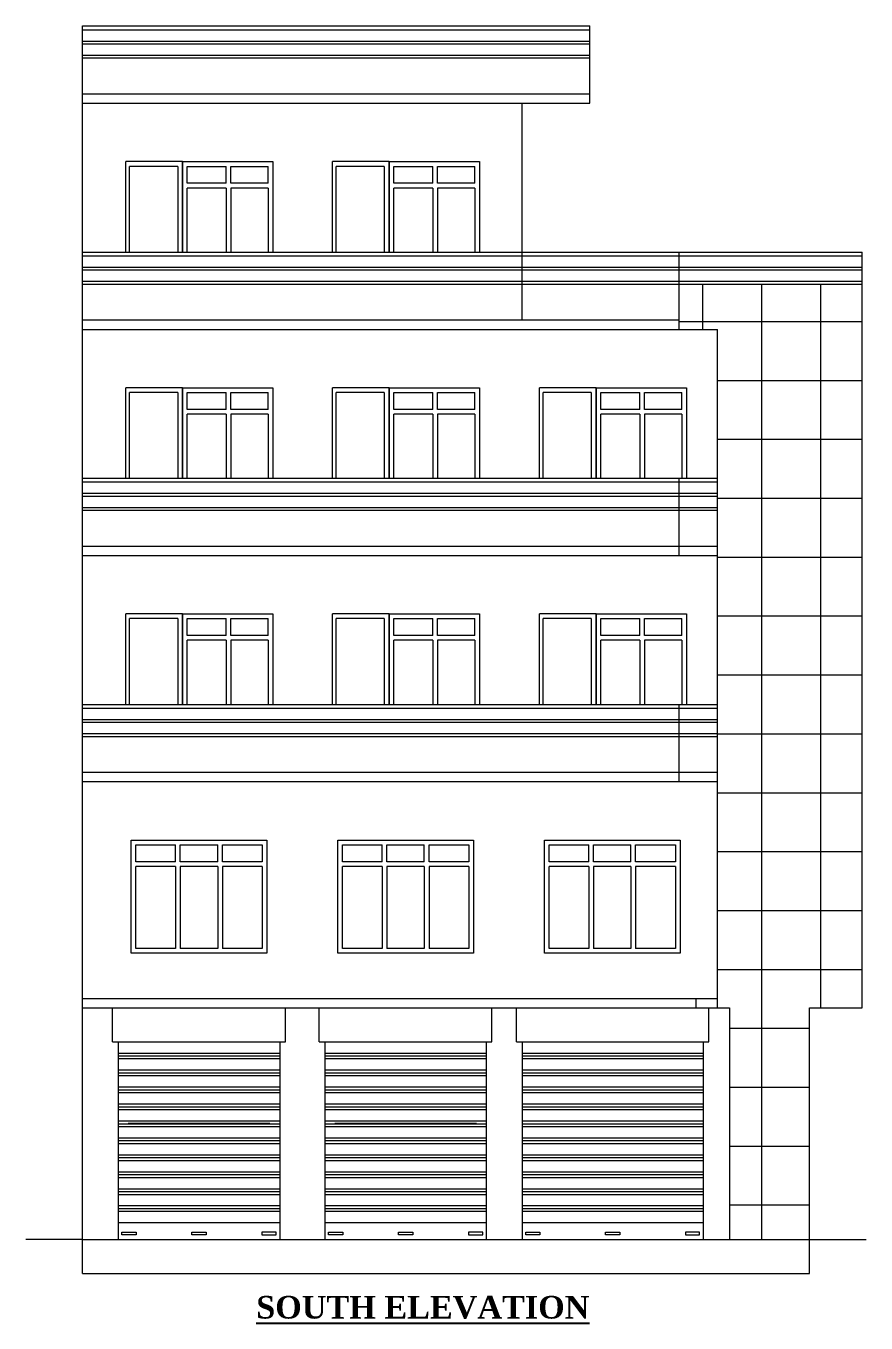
# Model space of a CAD drawing. Header units: inches. Extents: x 4069 to 291496, y -47643 to 12535.
# Drawn here: x 29953 to 30399, y 750 to 1438 of the extents above; entities that cross this region are included whole.
import ezdxf

# ---------------------------------------------------------------- set-up
doc = ezdxf.new("R2010")
doc.units = ezdxf.units.IN
doc.header["$LTSCALE"] = 5
doc.header["$MEASUREMENT"] = 0
doc.layers.add('A-WALL', color=7, linetype='Continuous', lineweight=9)
doc.layers.add('DOOR', color=62, linetype='Continuous', lineweight=0)
doc.layers.add('TEXT', color=6, linetype='Continuous')
doc.styles.add('ordinary', font='times.ttf')

msp = doc.modelspace()

# ---------------------------------------------------------------- hatches: boundary and pattern name
at = {"layer": 'A-WALL', "ltscale": 5}
h = msp.add_hatch(dxfattribs=at)
h.set_pattern_fill('ANSI37', color=256, scale=250, angle=45)
h.paths.add_polyline_path([(30396.93486, 1162.12647), (30396.93486, 1282.12647), (30396.93486, 1301.12647), (30299.82442, 1301.12647), (30299.82442, 1277.12647), (30320.2232, 1277.12647), (30320.2232, 1157.12647), (30320.2232, 1042.12647), (30320.2232, 1037.12647), (30320.2232, 922.12647), (30320.2232, 917.12647), (30326.59782, 917.12647), (30326.59782, 794.12647), (30369.05144, 794.12647), (30369.05144, 917.12647), (30396.93486, 917.12647), (30396.93486, 1042.12647)])

# ---------------------------------------------------------------- linework, layer by layer
for p, q in [((29983.35559, 1438.12647), (30252.59782, 1438.12647)), ((29983.35559, 776.12647), (29983.35559, 1438.12647)), ((29983.35559, 1436.12647), (30252.59782, 1436.12647)), ((30252.59782, 1402.12647), (30252.59782, 1438.12647)), ((29983.35559, 1430.12647), (30252.59782, 1430.12647)), ((29983.35559, 1428.62647), (30252.59782, 1428.62647)), ((29983.35559, 1422.62647), (30252.59782, 1422.62647)), ((29983.35559, 1421.12647), (30252.59782, 1421.12647)), ((29983.35559, 1402.12647), (30252.59782, 1402.12647)), ((30252.59782, 1397.12647), (30252.59782, 1402.12647)), ((29983.35559, 1397.12647), (30252.59782, 1397.12647)), ((30216.59782, 1282.12647), (30216.59782, 1397.12647)), ((30059.52225, 1354.62647), (30059.52225, 1363.62647)), ((30062.02225, 1354.62647), (30062.02225, 1363.62647)), ((30081.85559, 1354.62647), (30081.85559, 1363.62647)), ((30169.14337, 1354.62647), (30169.14337, 1363.62647)), ((30171.64337, 1354.62647), (30171.64337, 1363.62647)), ((30191.4767, 1354.62647), (30191.4767, 1363.62647)), ((30059.52225, 1354.62647), (30038.85559, 1354.62647)), ((30059.52225, 1352.12647), (30038.85559, 1352.12647)), ((30059.52225, 1352.12647), (30059.52225, 1318.12647)), ((30081.85559, 1354.62647), (30062.02225, 1354.62647)), ((30081.85559, 1352.12647), (30062.02225, 1352.12647)), ((30062.02225, 1352.12647), (30062.02225, 1318.12647)), ((30081.85559, 1352.12647), (30081.85559, 1318.12647)), ((30169.14337, 1354.62647), (30148.4767, 1354.62647)), ((30169.14337, 1352.12647), (30148.4767, 1352.12647)), ((30169.14337, 1352.12647), (30169.14337, 1318.12647)), ((30191.4767, 1354.62647), (30171.64337, 1354.62647)), ((30191.4767, 1352.12647), (30171.64337, 1352.12647)), ((30171.64337, 1352.12647), (30171.64337, 1318.12647)), ((30191.4767, 1352.12647), (30191.4767, 1318.12647)), ((29983.35559, 1318.12647), (30396.93486, 1318.12647)), ((29983.35559, 1316.12647), (30396.93486, 1316.12647)), ((30299.82442, 1277.12647), (30299.82442, 1318.12647)), ((30396.93486, 1277.12647), (30396.93486, 1318.12647)), ((29983.35559, 1310.12647), (30396.93486, 1310.12647)), ((29983.35559, 1308.62647), (30396.93486, 1308.62647)), ((29983.35559, 1302.62647), (30396.93486, 1302.62647)), ((29983.35559, 1301.12647), (30396.93486, 1301.12647)), ((29983.35559, 1282.12647), (30299.82442, 1282.12647)), ((30396.93486, 1157.12647), (30396.93486, 1282.12647)), ((29983.35559, 1277.12647), (30320.2232, 1277.12647)), ((30320.2232, 1157.12647), (30320.2232, 1277.12647)), ((30059.52225, 1234.62647), (30059.52225, 1243.62647)), ((30062.02225, 1234.62647), (30062.02225, 1243.62647)), ((30081.85559, 1234.62647), (30081.85559, 1243.62647)), ((30169.14337, 1234.62647), (30169.14337, 1243.62647)), ((30171.64337, 1234.62647), (30171.64337, 1243.62647)), ((30191.4767, 1234.62647), (30191.4767, 1243.62647)), ((30278.95393, 1234.62647), (30278.95393, 1243.62647)), ((30281.45393, 1234.62647), (30281.45393, 1243.62647)), ((30301.28726, 1234.62647), (30301.28726, 1243.62647)), ((30059.52225, 1234.62647), (30038.85559, 1234.62647)), ((30059.52225, 1232.12647), (30038.85559, 1232.12647)), ((30059.52225, 1232.12647), (30059.52225, 1198.12647)), ((30081.85559, 1234.62647), (30062.02225, 1234.62647)), ((30081.85559, 1232.12647), (30062.02225, 1232.12647)), ((30062.02225, 1232.12647), (30062.02225, 1198.12647)), ((30081.85559, 1232.12647), (30081.85559, 1198.12647)), ((30169.14337, 1234.62647), (30148.4767, 1234.62647)), ((30169.14337, 1232.12647), (30148.4767, 1232.12647)), ((30169.14337, 1232.12647), (30169.14337, 1198.12647)), ((30191.4767, 1234.62647), (30171.64337, 1234.62647)), ((30191.4767, 1232.12647), (30171.64337, 1232.12647)), ((30171.64337, 1232.12647), (30171.64337, 1198.12647)), ((30191.4767, 1232.12647), (30191.4767, 1198.12647)), ((30278.95393, 1234.62647), (30258.28726, 1234.62647)), ((30278.95393, 1232.12647), (30258.28726, 1232.12647)), ((30278.95393, 1232.12647), (30278.95393, 1198.12647)), ((30301.28726, 1234.62647), (30281.45393, 1234.62647)), ((30301.28726, 1232.12647), (30281.45393, 1232.12647)), ((30281.45393, 1232.12647), (30281.45393, 1198.12647)), ((30301.28726, 1232.12647), (30301.28726, 1198.12647)), ((29983.35559, 1198.12647), (30320.2232, 1198.12647)), ((30299.82442, 1157.12647), (30299.82442, 1198.12647)), ((29983.35559, 1196.12647), (30320.2232, 1196.12647)), ((29983.35559, 1190.12647), (30320.2232, 1190.12647)), ((29983.35559, 1188.62647), (30320.2232, 1188.62647)), ((29983.35559, 1182.62647), (30320.2232, 1182.62647)), ((29983.35559, 1181.12647), (30320.2232, 1181.12647)), ((29983.35559, 1162.12647), (30320.2232, 1162.12647)), ((29983.35559, 1157.12647), (30320.2232, 1157.12647)), ((30320.2232, 1042.12647), (30320.2232, 1157.12647)), ((30396.93486, 1037.12647), (30396.93486, 1162.12647)), ((30059.52225, 1114.62647), (30059.52225, 1123.62647)), ((30062.02225, 1114.62647), (30062.02225, 1123.62647)), ((30081.85559, 1114.62647), (30081.85559, 1123.62647)), ((30169.14337, 1114.62647), (30169.14337, 1123.62647)), ((30171.64337, 1114.62647), (30171.64337, 1123.62647)), ((30191.4767, 1114.62647), (30191.4767, 1123.62647)), ((30278.95393, 1114.62647), (30278.95393, 1123.62647)), ((30281.45393, 1114.62647), (30281.45393, 1123.62647)), ((30301.28726, 1114.62647), (30301.28726, 1123.62647)), ((30059.52225, 1114.62647), (30038.85559, 1114.62647)), ((30059.52225, 1112.12647), (30038.85559, 1112.12647)), ((30059.52225, 1112.12647), (30059.52225, 1078.12647)), ((30081.85559, 1114.62647), (30062.02225, 1114.62647)), ((30081.85559, 1112.12647), (30062.02225, 1112.12647)), ((30062.02225, 1112.12647), (30062.02225, 1078.12647)), ((30081.85559, 1112.12647), (30081.85559, 1078.12647)), ((30169.14337, 1114.62647), (30148.4767, 1114.62647)), ((30169.14337, 1112.12647), (30148.4767, 1112.12647)), ((30169.14337, 1112.12647), (30169.14337, 1078.12647)), ((30191.4767, 1114.62647), (30171.64337, 1114.62647)), ((30191.4767, 1112.12647), (30171.64337, 1112.12647)), ((30171.64337, 1112.12647), (30171.64337, 1078.12647)), ((30191.4767, 1112.12647), (30191.4767, 1078.12647)), ((30278.95393, 1114.62647), (30258.28726, 1114.62647)), ((30278.95393, 1112.12647), (30258.28726, 1112.12647)), ((30278.95393, 1112.12647), (30278.95393, 1078.12647)), ((30301.28726, 1114.62647), (30281.45393, 1114.62647)), ((30301.28726, 1112.12647), (30281.45393, 1112.12647)), ((30281.45393, 1112.12647), (30281.45393, 1078.12647)), ((30301.28726, 1112.12647), (30301.28726, 1078.12647)), ((29983.35559, 1078.12647), (30320.2232, 1078.12647)), ((29983.35559, 1076.12647), (30320.2232, 1076.12647)), ((30299.82442, 1037.12647), (30299.82442, 1078.12647)), ((29983.35559, 1070.12647), (30320.2232, 1070.12647)), ((29983.35559, 1068.62647), (30320.2232, 1068.62647)), ((29983.35559, 1062.62647), (30320.2232, 1062.62647)), ((29983.35559, 1061.12647), (30320.2232, 1061.12647)), ((29983.35559, 1042.12647), (30320.2232, 1042.12647)), ((30320.2232, 1037.12647), (30320.2232, 1042.12647)), ((30396.93486, 917.12647), (30396.93486, 1042.12647)), ((29983.35559, 1037.12647), (30320.2232, 1037.12647)), ((30320.2232, 922.12647), (30320.2232, 1037.12647)), ((30032.74948, 994.62647), (30032.74948, 1003.62647)), ((30035.24948, 994.62647), (30035.24948, 1003.62647)), ((30055.08281, 994.62647), (30055.08281, 1003.62647)), ((30057.58281, 994.62647), (30057.58281, 1003.62647)), ((30142.37059, 994.62647), (30142.37059, 1003.62647)), ((30144.87059, 994.62647), (30144.87059, 1003.62647)), ((30164.70393, 994.62647), (30164.70393, 1003.62647)), ((30167.20393, 994.62647), (30167.20393, 1003.62647)), ((30251.99171, 994.62647), (30251.99171, 1003.62647)), ((30254.49171, 994.62647), (30254.49171, 1003.62647)), ((30274.32504, 994.62647), (30274.32504, 1003.62647)), ((30276.82504, 994.62647), (30276.82504, 1003.62647)), ((30032.74948, 994.62647), (30011.66615, 994.62647)), ((30032.74948, 992.12647), (30011.66615, 992.12647)), ((30032.74948, 992.12647), (30032.74948, 948.62647)), ((30055.08281, 994.62647), (30035.24948, 994.62647)), ((30055.08281, 992.12647), (30035.24948, 992.12647)), ((30035.24948, 992.12647), (30035.24948, 948.62647)), ((30055.08281, 992.12647), (30055.08281, 948.62647)), ((30078.66615, 994.62647), (30057.58281, 994.62647)), ((30078.66615, 992.12647), (30057.58281, 992.12647)), ((30057.58281, 992.12647), (30057.58281, 948.62647)), ((30142.37059, 994.62647), (30121.28726, 994.62647)), ((30142.37059, 992.12647), (30121.28726, 992.12647)), ((30142.37059, 992.12647), (30142.37059, 948.62647)), ((30164.70393, 994.62647), (30144.87059, 994.62647)), ((30164.70393, 992.12647), (30144.87059, 992.12647)), ((30144.87059, 992.12647), (30144.87059, 948.62647)), ((30164.70393, 992.12647), (30164.70393, 948.62647)), ((30188.28726, 994.62647), (30167.20393, 994.62647)), ((30188.28726, 992.12647), (30167.20393, 992.12647)), ((30167.20393, 992.12647), (30167.20393, 948.62647)), ((30251.99171, 994.62647), (30230.90837, 994.62647)), ((30251.99171, 992.12647), (30230.90837, 992.12647)), ((30251.99171, 992.12647), (30251.99171, 948.62647)), ((30274.32504, 994.62647), (30254.49171, 994.62647)), ((30274.32504, 992.12647), (30254.49171, 992.12647)), ((30254.49171, 992.12647), (30254.49171, 948.62647)), ((30274.32504, 992.12647), (30274.32504, 948.62647)), ((30297.90837, 994.62647), (30276.82504, 994.62647)), ((30297.90837, 992.12647), (30276.82504, 992.12647)), ((30276.82504, 992.12647), (30276.82504, 948.62647)), ((29983.35559, 922.12647), (30320.2232, 922.12647)), ((29983.35559, 917.12647), (30326.59782, 917.12647)), ((30308.74889, 922.12647), (30308.74889, 917.12647)), ((30320.2232, 917.12647), (30320.2232, 922.12647)), ((30326.59782, 917.12647), (30326.59782, 794.12647)), ((30369.05144, 794.12647), (30369.05144, 917.12647)), ((30369.05144, 917.12647), (30396.93486, 917.12647)), ((30007.54503, 855.88699), (30082.78726, 855.88699)), ((30117.16615, 855.88699), (30192.40837, 855.88699)), ((29983.35559, 794.12647), (29953.35559, 794.12647)), ((29983.35559, 794.12647), (30369.05144, 794.12647)), ((29983.35559, 776.12647), (29983.35559, 794.12647)), ((30369.05144, 794.12647), (30399.05144, 794.12647)), ((30369.05144, 776.12647), (30369.05144, 794.12647)), ((29983.35559, 776.12647), (30369.05144, 776.12647))]:
    msp.add_line(p, q, dxfattribs=at)
at = {"layer": 'A-WALL', "color": 1, "ltscale": 5}
for p, q in [((29999.35559, 899.12647), (29999.35559, 917.12647)), ((30090.9767, 899.12647), (30090.9767, 917.12647)), ((30108.9767, 899.12647), (30108.9767, 917.12647)), ((30200.59782, 899.12647), (30200.59782, 917.12647)), ((30213.59782, 899.12647), (30213.59782, 917.12647)), ((30315.59782, 899.12647), (30315.59782, 917.12647)), ((29999.35559, 899.12647), (30090.9767, 899.12647)), ((30002.35559, 899.12647), (30002.35559, 794.12647)), ((30087.9767, 899.12647), (30087.9767, 794.12647)), ((30108.9767, 899.12647), (30200.59782, 899.12647)), ((30111.9767, 899.12647), (30111.9767, 794.12647)), ((30197.59782, 899.12647), (30197.59782, 794.12647)), ((30213.59782, 899.12647), (30315.59782, 899.12647)), ((30216.59782, 899.12647), (30216.59782, 794.12647)), ((30312.59782, 899.12647), (30312.59782, 794.12647)), ((30002.35559, 893.12647), (30087.9767, 893.12647)), ((30002.35559, 891.62647), (30087.9767, 891.62647)), ((30002.35559, 890.12647), (30087.9767, 890.12647)), ((30111.9767, 893.12647), (30197.59782, 893.12647)), ((30111.9767, 891.62647), (30197.59782, 891.62647)), ((30111.9767, 890.12647), (30197.59782, 890.12647)), ((30216.59782, 893.12647), (30312.59782, 893.12647)), ((30216.59782, 891.62647), (30312.59782, 891.62647)), ((30216.59782, 890.12647), (30312.59782, 890.12647)), ((30002.35559, 884.12647), (30087.9767, 884.12647)), ((30002.35559, 882.62647), (30087.9767, 882.62647)), ((30002.35559, 881.12647), (30087.9767, 881.12647)), ((30111.9767, 884.12647), (30197.59782, 884.12647)), ((30111.9767, 882.62647), (30197.59782, 882.62647)), ((30111.9767, 881.12647), (30197.59782, 881.12647)), ((30216.59782, 884.12647), (30312.59782, 884.12647)), ((30216.59782, 882.62647), (30312.59782, 882.62647)), ((30216.59782, 881.12647), (30312.59782, 881.12647)), ((30002.35559, 875.12647), (30087.9767, 875.12647)), ((30111.9767, 875.12647), (30197.59782, 875.12647)), ((30216.59782, 875.12647), (30312.59782, 875.12647)), ((30002.35559, 873.62647), (30087.9767, 873.62647)), ((30002.35559, 872.12647), (30087.9767, 872.12647)), ((30111.9767, 873.62647), (30197.59782, 873.62647)), ((30111.9767, 872.12647), (30197.59782, 872.12647)), ((30216.59782, 873.62647), (30312.59782, 873.62647)), ((30216.59782, 872.12647), (30312.59782, 872.12647)), ((30002.35559, 866.12647), (30087.9767, 866.12647)), ((30002.35559, 864.62647), (30087.9767, 864.62647)), ((30002.35559, 863.12647), (30087.9767, 863.12647)), ((30111.9767, 866.12647), (30197.59782, 866.12647)), ((30111.9767, 864.62647), (30197.59782, 864.62647)), ((30111.9767, 863.12647), (30197.59782, 863.12647)), ((30216.59782, 866.12647), (30312.59782, 866.12647)), ((30216.59782, 864.62647), (30312.59782, 864.62647)), ((30216.59782, 863.12647), (30312.59782, 863.12647)), ((30002.35559, 857.12647), (30087.9767, 857.12647)), ((30002.35559, 855.62647), (30087.9767, 855.62647)), ((30002.35559, 854.12647), (30087.9767, 854.12647)), ((30111.9767, 857.12647), (30197.59782, 857.12647)), ((30111.9767, 855.62647), (30197.59782, 855.62647)), ((30111.9767, 854.12647), (30197.59782, 854.12647)), ((30216.59782, 857.12647), (30312.59782, 857.12647)), ((30216.59782, 855.62647), (30312.59782, 855.62647)), ((30216.59782, 854.12647), (30312.59782, 854.12647)), ((30002.35559, 848.12647), (30087.9767, 848.12647)), ((30002.35559, 846.62647), (30087.9767, 846.62647)), ((30111.9767, 848.12647), (30197.59782, 848.12647)), ((30111.9767, 846.62647), (30197.59782, 846.62647)), ((30216.59782, 848.12647), (30312.59782, 848.12647)), ((30216.59782, 846.62647), (30312.59782, 846.62647)), ((30002.35559, 845.12647), (30087.9767, 845.12647)), ((30111.9767, 845.12647), (30197.59782, 845.12647)), ((30216.59782, 845.12647), (30312.59782, 845.12647)), ((30002.35559, 839.12647), (30087.9767, 839.12647)), ((30002.35559, 837.62647), (30087.9767, 837.62647)), ((30002.35559, 836.12647), (30087.9767, 836.12647)), ((30111.9767, 839.12647), (30197.59782, 839.12647)), ((30111.9767, 837.62647), (30197.59782, 837.62647)), ((30111.9767, 836.12647), (30197.59782, 836.12647)), ((30216.59782, 839.12647), (30312.59782, 839.12647)), ((30216.59782, 837.62647), (30312.59782, 837.62647)), ((30216.59782, 836.12647), (30312.59782, 836.12647)), ((30002.35559, 830.12647), (30087.9767, 830.12647)), ((30002.35559, 828.62647), (30087.9767, 828.62647)), ((30002.35559, 827.12647), (30087.9767, 827.12647)), ((30111.9767, 830.12647), (30197.59782, 830.12647)), ((30111.9767, 828.62647), (30197.59782, 828.62647)), ((30111.9767, 827.12647), (30197.59782, 827.12647)), ((30216.59782, 830.12647), (30312.59782, 830.12647)), ((30216.59782, 828.62647), (30312.59782, 828.62647)), ((30216.59782, 827.12647), (30312.59782, 827.12647)), ((30002.35559, 821.12647), (30087.9767, 821.12647)), ((30002.35559, 819.62647), (30087.9767, 819.62647)), ((30111.9767, 821.12647), (30197.59782, 821.12647)), ((30111.9767, 819.62647), (30197.59782, 819.62647)), ((30216.59782, 821.12647), (30312.59782, 821.12647)), ((30216.59782, 819.62647), (30312.59782, 819.62647)), ((30002.35559, 818.12647), (30087.9767, 818.12647)), ((30111.9767, 818.12647), (30197.59782, 818.12647)), ((30216.59782, 818.12647), (30312.59782, 818.12647)), ((30002.35559, 812.12647), (30087.9767, 812.12647)), ((30002.35559, 810.62647), (30087.9767, 810.62647)), ((30002.35559, 809.12647), (30087.9767, 809.12647)), ((30111.9767, 812.12647), (30197.59782, 812.12647)), ((30111.9767, 810.62647), (30197.59782, 810.62647)), ((30111.9767, 809.12647), (30197.59782, 809.12647)), ((30216.59782, 812.12647), (30312.59782, 812.12647)), ((30216.59782, 810.62647), (30312.59782, 810.62647)), ((30216.59782, 809.12647), (30312.59782, 809.12647)), ((30002.35559, 803.12647), (30087.9767, 803.12647)), ((30111.9767, 803.12647), (30197.59782, 803.12647)), ((30216.59782, 803.12647), (30312.59782, 803.12647))]:
    msp.add_line(p, q, dxfattribs=at)
at = {"layer": 'A-WALL', "ltscale": 5}
for points, elevation in [([(30036.35559, 1318.12647), (30036.35559, 1366.12647), (30084.35559, 1366.12647), (30084.35559, 1318.12647)], -58.33808), ([(30038.85559, 1354.62647), (30038.85559, 1363.62647), (30059.52225, 1363.62647)], -58.33808), ([(30062.02225, 1363.62647), (30081.85559, 1363.62647)], -58.33808), ([(30145.9767, 1318.12647), (30145.9767, 1366.12647), (30193.9767, 1366.12647), (30193.9767, 1318.12647)], -58.33808), ([(30148.4767, 1354.62647), (30148.4767, 1363.62647), (30169.14337, 1363.62647)], -58.33808), ([(30171.64337, 1363.62647), (30191.4767, 1363.62647)], -58.33808), ([(30038.85559, 1318.12647), (30038.85559, 1352.12647)], -58.33808), ([(30148.4767, 1318.12647), (30148.4767, 1352.12647)], -58.33808), ([(30036.35559, 1198.12647), (30036.35559, 1246.12647), (30084.35559, 1246.12647), (30084.35559, 1198.12647)], -58.16904), ([(30145.9767, 1198.12647), (30145.9767, 1246.12647), (30193.9767, 1246.12647), (30193.9767, 1198.12647)], -58.16904), ([(30255.78726, 1198.12647), (30255.78726, 1246.12647), (30303.78726, 1246.12647), (30303.78726, 1198.12647)], -58.16904), ([(30038.85559, 1234.62647), (30038.85559, 1243.62647), (30059.52225, 1243.62647)], -58.16904), ([(30062.02225, 1243.62647), (30081.85559, 1243.62647)], -58.16904), ([(30148.4767, 1234.62647), (30148.4767, 1243.62647), (30169.14337, 1243.62647)], -58.16904), ([(30171.64337, 1243.62647), (30191.4767, 1243.62647)], -58.16904), ([(30258.28726, 1234.62647), (30258.28726, 1243.62647), (30278.95393, 1243.62647)], -58.16904), ([(30281.45393, 1243.62647), (30301.28726, 1243.62647)], -58.16904), ([(30038.85559, 1198.12647), (30038.85559, 1232.12647)], -58.16904), ([(30148.4767, 1198.12647), (30148.4767, 1232.12647)], -58.16904), ([(30258.28726, 1198.12647), (30258.28726, 1232.12647)], -58.16904), ([(30036.35559, 1078.12647), (30036.35559, 1126.12647), (30084.35559, 1126.12647), (30084.35559, 1078.12647)], -58.16904), ([(30038.85559, 1114.62647), (30038.85559, 1123.62647), (30059.52225, 1123.62647)], -58.16904), ([(30062.02225, 1123.62647), (30081.85559, 1123.62647)], -58.16904), ([(30145.9767, 1078.12647), (30145.9767, 1126.12647), (30193.9767, 1126.12647), (30193.9767, 1078.12647)], -58.16904), ([(30148.4767, 1114.62647), (30148.4767, 1123.62647), (30169.14337, 1123.62647)], -58.16904), ([(30171.64337, 1123.62647), (30191.4767, 1123.62647)], -58.16904), ([(30255.78726, 1078.12647), (30255.78726, 1126.12647), (30303.78726, 1126.12647), (30303.78726, 1078.12647)], -58.16904), ([(30258.28726, 1114.62647), (30258.28726, 1123.62647), (30278.95393, 1123.62647)], -58.16904), ([(30281.45393, 1123.62647), (30301.28726, 1123.62647)], -58.16904), ([(30038.85559, 1078.12647), (30038.85559, 1112.12647)], -58.16904), ([(30148.4767, 1078.12647), (30148.4767, 1112.12647)], -58.16904), ([(30258.28726, 1078.12647), (30258.28726, 1112.12647)], -58.16904), ([(30011.66615, 994.62647), (30011.66615, 1003.62647), (30032.74948, 1003.62647)], -58.16904), ([(30035.24948, 1003.62647), (30055.08281, 1003.62647)], -58.16904), ([(30057.58281, 1003.62647), (30078.66615, 1003.62647), (30078.66615, 994.62647)], -58.16904), ([(30121.28726, 994.62647), (30121.28726, 1003.62647), (30142.37059, 1003.62647)], -58.16904), ([(30144.87059, 1003.62647), (30164.70393, 1003.62647)], -58.16904), ([(30167.20393, 1003.62647), (30188.28726, 1003.62647), (30188.28726, 994.62647)], -58.16904), ([(30230.90837, 994.62647), (30230.90837, 1003.62647), (30251.99171, 1003.62647)], -58.16904), ([(30254.49171, 1003.62647), (30274.32504, 1003.62647)], -58.16904), ([(30276.82504, 1003.62647), (30297.90837, 1003.62647), (30297.90837, 994.62647)], -58.16904), ([(30032.74948, 948.62647), (30011.66615, 948.62647), (30011.66615, 992.12647)], -58.16904), ([(30078.66615, 992.12647), (30078.66615, 948.62647), (30057.58281, 948.62647)], -58.16904), ([(30142.37059, 948.62647), (30121.28726, 948.62647), (30121.28726, 992.12647)], -58.16904), ([(30188.28726, 992.12647), (30188.28726, 948.62647), (30167.20393, 948.62647)], -58.16904), ([(30251.99171, 948.62647), (30230.90837, 948.62647), (30230.90837, 992.12647)], -58.16904), ([(30297.90837, 992.12647), (30297.90837, 948.62647), (30276.82504, 948.62647)], -58.16904), ([(30055.08281, 948.62647), (30035.24948, 948.62647)], -58.16904), ([(30164.70393, 948.62647), (30144.87059, 948.62647)], -58.16904), ([(30274.32504, 948.62647), (30254.49171, 948.62647)], -58.16904)]:
    msp.add_lwpolyline(points, dxfattribs=dict(at, elevation=elevation))
at = {"layer": 'A-WALL', "ltscale": 5, "elevation": -58.16904}
for points in [[(30009.16615, 1006.12647), (30081.16615, 1006.12647), (30081.16615, 946.12647), (30009.16615, 946.12647)], [(30118.78726, 1006.12647), (30190.78726, 1006.12647), (30190.78726, 946.12647), (30118.78726, 946.12647)], [(30228.40837, 1006.12647), (30300.40837, 1006.12647), (30300.40837, 946.12647), (30228.40837, 946.12647)]]:
    msp.add_lwpolyline(points, close=True, dxfattribs=at)
at = {"layer": 'A-WALL', "color": 1, "ltscale": 5, "elevation": -58.16904}
for points in [[(30004.27484, 798.05106), (30011.76178, 798.05106), (30011.76178, 796.71899), (30004.27484, 796.71899)], [(30041.42268, 798.05106), (30048.90961, 798.05106), (30048.90961, 796.71899), (30041.42268, 796.71899)], [(30086.05745, 798.05106), (30078.57051, 798.05106), (30078.57051, 796.71899), (30086.05745, 796.71899)], [(30113.89596, 798.05106), (30121.38289, 798.05106), (30121.38289, 796.71899), (30113.89596, 796.71899)], [(30151.04379, 798.05106), (30158.53072, 798.05106), (30158.53072, 796.71899), (30151.04379, 796.71899)], [(30195.67856, 798.05106), (30188.19163, 798.05106), (30188.19163, 796.71899), (30195.67856, 796.71899)], [(30218.51707, 798.05106), (30226.004, 798.05106), (30226.004, 796.71899), (30218.51707, 796.71899)], [(30260.85435, 798.05106), (30268.34128, 798.05106), (30268.34128, 796.71899), (30260.85435, 796.71899)], [(30310.67856, 798.05106), (30303.19163, 798.05106), (30303.19163, 796.71899), (30310.67856, 796.71899)]]:
    msp.add_lwpolyline(points, close=True, dxfattribs=at)
at = {"layer": 'DOOR', "lineweight": 13}
for p, q in [((30006.35559, 1318.12647, -58.33808), (30006.35559, 1366.12647, -58.33808)), ((30036.35559, 1366.12647, -58.33808), (30006.35559, 1366.12647, -58.33808)), ((30008.35559, 1318.12647, -58.33808), (30008.35559, 1363.62647, -58.33808)), ((30033.85559, 1363.62647, -58.33808), (30008.35559, 1363.62647, -58.33808)), ((30033.85559, 1363.62647, -58.33808), (30033.85559, 1318.12647, -58.33808)), ((30036.35559, 1318.12647, -58.33808), (30036.35559, 1366.12647, -58.33808)), ((30036.35559, 1366.12647, -58.33808), (30036.35559, 1318.12647, -58.33808)), ((30115.9767, 1318.12647, -58.33808), (30115.9767, 1366.12647, -58.33808)), ((30145.9767, 1366.12647, -58.33808), (30115.9767, 1366.12647, -58.33808)), ((30117.9767, 1318.12647, -58.33808), (30117.9767, 1363.62647, -58.33808)), ((30143.4767, 1363.62647, -58.33808), (30117.9767, 1363.62647, -58.33808)), ((30143.4767, 1363.62647, -58.33808), (30143.4767, 1318.12647, -58.33808)), ((30145.9767, 1318.12647, -58.33808), (30145.9767, 1366.12647, -58.33808)), ((30145.9767, 1366.12647, -58.33808), (30145.9767, 1318.12647, -58.33808)), ((30006.35559, 1198.12647, -58.16904), (30006.35559, 1246.12647, -58.16904)), ((30036.35559, 1246.12647, -58.16904), (30006.35559, 1246.12647, -58.16904)), ((30036.35559, 1198.12647, -58.16904), (30036.35559, 1246.12647, -58.16904)), ((30036.35559, 1246.12647, -58.16904), (30036.35559, 1198.12647, -58.16904)), ((30115.9767, 1198.12647, -58.16904), (30115.9767, 1246.12647, -58.16904)), ((30145.9767, 1246.12647, -58.16904), (30115.9767, 1246.12647, -58.16904)), ((30145.9767, 1198.12647, -58.16904), (30145.9767, 1246.12647, -58.16904)), ((30145.9767, 1246.12647, -58.16904), (30145.9767, 1198.12647, -58.16904)), ((30225.78726, 1198.12647, -58.16904), (30225.78726, 1246.12647, -58.16904)), ((30255.78726, 1246.12647, -58.16904), (30225.78726, 1246.12647, -58.16904)), ((30255.78726, 1198.12647, -58.16904), (30255.78726, 1246.12647, -58.16904)), ((30255.78726, 1246.12647, -58.16904), (30255.78726, 1198.12647, -58.16904)), ((30008.35559, 1198.12647, -58.16904), (30008.35559, 1243.62647, -58.16904)), ((30033.85559, 1243.62647, -58.16904), (30008.35559, 1243.62647, -58.16904)), ((30033.85559, 1243.62647, -58.16904), (30033.85559, 1198.12647, -58.16904)), ((30117.9767, 1198.12647, -58.16904), (30117.9767, 1243.62647, -58.16904)), ((30143.4767, 1243.62647, -58.16904), (30117.9767, 1243.62647, -58.16904)), ((30143.4767, 1243.62647, -58.16904), (30143.4767, 1198.12647, -58.16904)), ((30227.78726, 1198.12647, -58.16904), (30227.78726, 1243.62647, -58.16904)), ((30253.28726, 1243.62647, -58.16904), (30227.78726, 1243.62647, -58.16904)), ((30253.28726, 1243.62647, -58.16904), (30253.28726, 1198.12647, -58.16904)), ((30006.35559, 1078.12647, -58.16904), (30006.35559, 1126.12647, -58.16904)), ((30036.35559, 1126.12647, -58.16904), (30006.35559, 1126.12647, -58.16904)), ((30008.35559, 1078.12647, -58.16904), (30008.35559, 1123.62647, -58.16904)), ((30033.85559, 1123.62647, -58.16904), (30008.35559, 1123.62647, -58.16904)), ((30033.85559, 1123.62647, -58.16904), (30033.85559, 1078.12647, -58.16904)), ((30036.35559, 1078.12647, -58.16904), (30036.35559, 1126.12647, -58.16904)), ((30036.35559, 1126.12647, -58.16904), (30036.35559, 1078.12647, -58.16904)), ((30115.9767, 1078.12647, -58.16904), (30115.9767, 1126.12647, -58.16904)), ((30145.9767, 1126.12647, -58.16904), (30115.9767, 1126.12647, -58.16904)), ((30117.9767, 1078.12647, -58.16904), (30117.9767, 1123.62647, -58.16904)), ((30143.4767, 1123.62647, -58.16904), (30117.9767, 1123.62647, -58.16904)), ((30143.4767, 1123.62647, -58.16904), (30143.4767, 1078.12647, -58.16904)), ((30145.9767, 1078.12647, -58.16904), (30145.9767, 1126.12647, -58.16904)), ((30145.9767, 1126.12647, -58.16904), (30145.9767, 1078.12647, -58.16904)), ((30225.78726, 1078.12647, -58.16904), (30225.78726, 1126.12647, -58.16904)), ((30255.78726, 1126.12647, -58.16904), (30225.78726, 1126.12647, -58.16904)), ((30227.78726, 1078.12647, -58.16904), (30227.78726, 1123.62647, -58.16904)), ((30253.28726, 1123.62647, -58.16904), (30227.78726, 1123.62647, -58.16904)), ((30253.28726, 1123.62647, -58.16904), (30253.28726, 1078.12647, -58.16904)), ((30255.78726, 1078.12647, -58.16904), (30255.78726, 1126.12647, -58.16904)), ((30255.78726, 1126.12647, -58.16904), (30255.78726, 1078.12647, -58.16904))]:
    msp.add_line(p, q, dxfattribs=at)

# ---------------------------------------------------------------- texts
at = {"layer": 'TEXT', "insert": (30163.90985, 751.95019, -58.16904), "char_height": 12, "width": 219.8150831, "attachment_point": 8, "rotation": 359.99961192, "style": 'ordinary'}
msp.add_mtext('{\\fTimes New Roman|b1|i0|c0|p18;\\LSOUTH ELEVATION}', dxfattribs=at)

doc.saveas('drawing.dxf')
